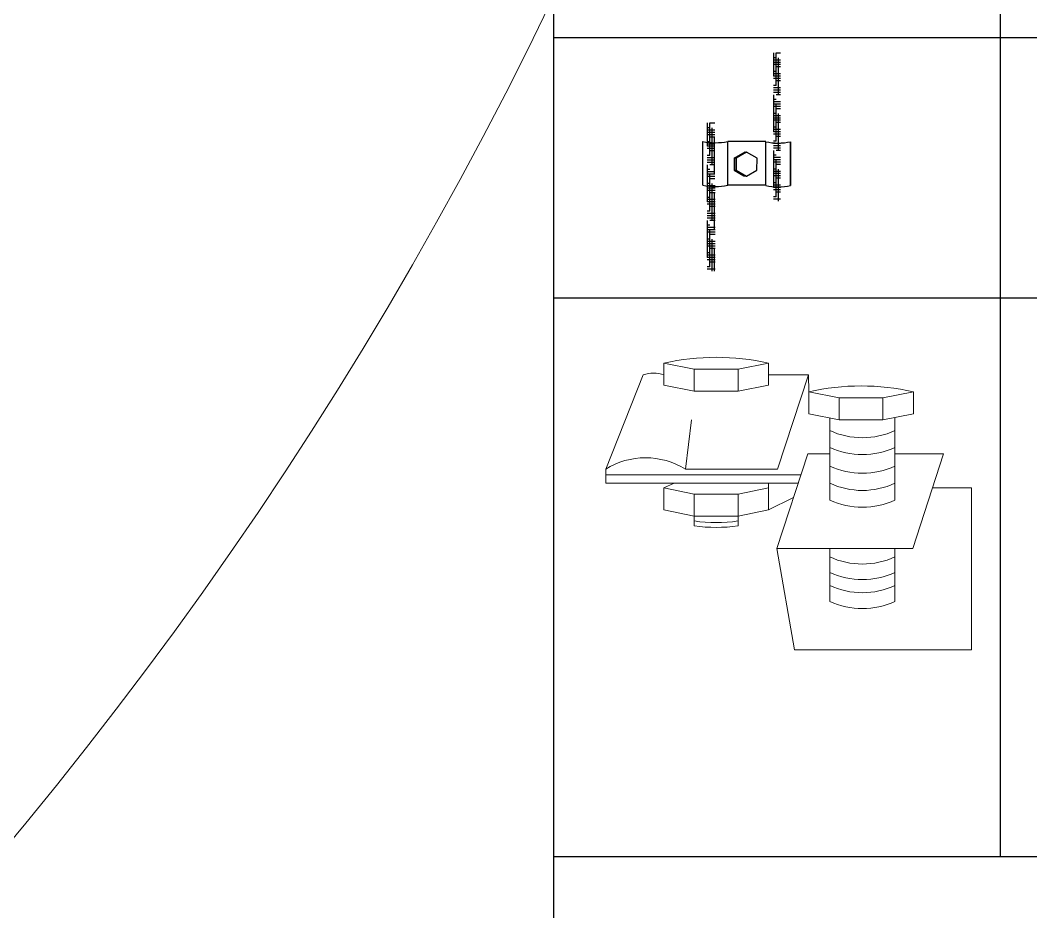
# Model space of a CAD drawing. Header units: millimetres. Extents: x 591978 to 1200763, y 19941 to 205918.
# Drawn here: x 1135797 to 1143811, y 70202 to 77271 of the extents above; entities that cross this region are included whole.
import ezdxf

# ---------------------------------------------------------------- set-up
doc = ezdxf.new("R2010")
doc.units = ezdxf.units.MM
doc.header["$LTSCALE"] = 790
doc.header["$MEASUREMENT"] = 0
doc.linetypes.add('DASHED', pattern=[0.75, 0.5, -0.25])
doc.layers.add('BA-Dim', color=5, linetype='Continuous')

msp = doc.modelspace()

# ---------------------------------------------------------------- hatches: boundary and pattern name
h = msp.add_hatch()
h.set_pattern_fill('HOUND', color=3, scale=11.58222, angle=90)
h.set_pattern_definition([(90, (1151206.393, 147652.667), (-18.3867743, 73.547097), [294.18839, -147.09419]), (180, (1151206.393, 147652.667), (73.547097, -18.3867743), [294.18839, -147.09419])])
h.paths.add_polyline_path([(1141825, 77013.4), (1141770.3, 77013.4), (1141770.3, 75835.9), (1141827.1, 75835.9)])
h = msp.add_hatch()
h.set_pattern_fill('HOUND', color=3, scale=11.58222, angle=90)
h.set_pattern_definition([(90, (1150679.775, 147097.157), (-18.3867743, 73.547097), [294.18839, -147.09419]), (180, (1150679.775, 147097.157), (73.547097, -18.3867743), [294.18839, -147.09419])])
h.paths.add_polyline_path([(1141305.6, 76457.9), (1141243.7, 76457.9), (1141243.7, 75280.4), (1141307.7, 75280.4)])

# ---------------------------------------------------------------- linework, layer by layer
for p, q in [((1141210.6, 75962.6), (1141210.6, 76310.1)), ((1141708.6, 76310.1), (1141407.5, 76309.9)), ((1141407.5, 75962.6), (1141407.5, 76309.9)), ((1141708.6, 75960.3), (1141708.6, 76307.7)), ((1141905.5, 76307.6), (1141905.5, 75960.2)), ((1141905.5, 75960.3), (1141905.5, 76307.6)), ((1141457.7, 76178.6), (1141544.8, 76228.6)), ((1141544.8, 76228.6), (1141557.3, 76225.9)), ((1141457.7, 76083.1), (1141533.8, 76036.9)), ((1141533.8, 76036.9), (1141556.2, 76034.8)), ((1141708.6, 75962.6), (1141407.5, 75962.6))]:
    msp.add_line(p, q)
at = {"color": 0, "lineweight": 20}
for p, q in [((1140901.7, 74552.6), (1140901.7, 74377.6)), ((1140901.7, 74552.6), (1141142.4, 74503.9)), ((1141489.3, 74503.9), (1141730.9, 74552.6)), ((1141730.9, 74552.6), (1141730.9, 74377.6)), ((1140439.5, 73710.4), (1140737.2, 74460)), ((1141142.4, 74503.9), (1141489.3, 74503.9)), ((1141142.4, 74503.9), (1141142.4, 74329)), ((1141489.3, 74503.9), (1141489.3, 74329)), ((1142048, 74460), (1141730.9, 74460)), ((1142048, 74460), (1141802.5, 73710.4)), ((1141802.5, 73710.4), (1142048, 74460)), ((1142048, 74460), (1142050.2, 74325.7)), ((1140901.7, 74377.6), (1141142.4, 74329)), ((1141489.3, 74329), (1141730.9, 74377.6)), ((1141142.4, 74329), (1141489.3, 74329)), ((1142050.2, 74325.7), (1142050.2, 74150.7)), ((1142050.2, 74325.7), (1142290.9, 74277)), ((1142637.9, 74277), (1142879.4, 74325.7)), ((1142879.4, 74325.7), (1142879.4, 74150.7)), ((1142290.9, 74277), (1142637.9, 74277)), ((1142290.9, 74277), (1142290.9, 74102.1)), ((1142637.9, 74277), (1142637.9, 74102.1)), ((1142050.2, 74150.7), (1142290.9, 74102.1)), ((1142637.9, 74102.1), (1142879.4, 74150.7)), ((1142216.5, 74117.1), (1142216.5, 73466.3)), ((1142290.9, 74102.1), (1142637.9, 74102.1)), ((1142733.4, 74121.3), (1142733.4, 73466.3)), ((1142043, 73832.1), (1141797.5, 73082.4)), ((1142043, 73832.1), (1141797.5, 73082.4)), ((1142216.5, 73832.1), (1142043, 73832.1)), ((1143119.5, 73832.1), (1142733.4, 73832.1)), ((1143119.5, 73832.1), (1142874.1, 73082.4)), ((1142874.1, 73082.4), (1143119.5, 73832.1)), ((1140439.5, 73710.4), (1140439.5, 73600.6)), ((1140439.5, 73667.2), (1141989, 73667.2)), ((1141802.5, 73710.4), (1141071.2, 73710.4)), ((1141071.2, 73710.4), (1141802.5, 73710.4)), ((1140439.5, 73600.6), (1141967.2, 73600.6)), ((1140439.5, 73600.6), (1140982, 73600.6)), ((1140901.7, 73563.3), (1140982, 73600.6)), ((1141730.9, 73563.3), (1141730.9, 73600.6)), ((1140901.7, 73563.3), (1140901.7, 73388.3)), ((1140901.7, 73563.3), (1141142.4, 73514.6)), ((1141142.4, 73514.6), (1141489.3, 73514.6)), ((1141142.4, 73514.6), (1141142.4, 73339.7)), ((1141489.3, 73514.6), (1141730.9, 73563.3)), ((1141489.3, 73514.6), (1141489.3, 73339.7)), ((1141730.9, 73563.3), (1141730.9, 73388.3)), ((1143340.5, 73564.2), (1143031.8, 73564.2)), ((1143340.5, 72280), (1143340.5, 73564.2)), ((1141730.9, 73388.3), (1141922.6, 73484.6)), ((1141922.6, 73484.6), (1141929.2, 73484.6)), ((1140901.7, 73388.3), (1141142.4, 73339.7)), ((1141142.4, 73339.7), (1141489.3, 73339.7)), ((1141142.4, 73339.7), (1141142.4, 73262.4)), ((1141489.3, 73339.7), (1141730.9, 73388.3)), ((1141489.3, 73339.7), (1141489.3, 73262.4)), ((1141797.5, 73082.4), (1142874.1, 73082.4)), ((1141797.5, 73082.4), (1141935.9, 72280)), ((1141797.5, 73082.4), (1142874.1, 73082.4)), ((1142216.5, 73082.4), (1142216.5, 72663.2)), ((1142733.4, 73082.4), (1142733.4, 72663.2)), ((1141935.9, 72280), (1143340.5, 72280))]:
    msp.add_line(p, q, dxfattribs=at)
at = {"color": 0, "linetype": 'DASHED', "lineweight": 20}
msp.add_line((1141071.2, 73710.4), (1141142.4, 74281.9), dxfattribs=at)
at = {"elevation": 0}
for points in [[(1141473.7, 76083.1), (1141556.2, 76034.8), (1141639.2, 76082.1), (1141639.8, 76177.6), (1141557.3, 76225.9), (1141473.7, 76178.6)], [(1141473.7, 76083.1), (1141473.7, 76178.6), (1141457.7, 76178.6), (1141457.7, 76083.1)]]:
    msp.add_lwpolyline(points, close=True, dxfattribs=at)
at = {"color": 0, "lineweight": 20}
msp.add_circle((1111148, 91260.8), 32000, dxfattribs=at)
for centre in [(1141309, 76780.8), (1141807.1, 76778.6), (1141309, 76433.5), (1141807.1, 76431.2)]:
    msp.add_arc(centre, 481.1, 258.19202, 281.80798)
for centre, radius, start, end in [((1141316.3, 72704.3), 1894.2, 77.35732, 102.64268), ((1140819.4, 74220.1), 253.7, 71.08287, 108.91713), ((1142464.8, 72477.3), 1894.2, 77.35732, 102.64268), ((1142475, 74577.2), 616.6, 245.21801, 294.78199), ((1142475, 74444), 616.6, 245.21801, 294.78199), ((1140755.4, 73212.2), 589.8, 57.62129, 122.37871), ((1142475, 74295.7), 616.6, 245.21801, 294.78199), ((1142475, 74159.5), 616.6, 245.21801, 294.78199), ((1142475, 74026.1), 616.6, 245.21801, 294.78199), ((1141315.8, 74495.9), 1207.7, 261.74142, 278.25858), ((1141315.8, 74457.6), 1207.7, 261.74142, 278.25858), ((1142475, 73575.8), 616.6, 245.21801, 294.78199), ((1142475, 73452.7), 616.6, 245.21801, 294.78199), ((1142475, 73348.8), 616.6, 245.21801, 294.78199), ((1142475, 73223), 616.6, 245.21801, 294.78199)]:
    msp.add_arc(centre, radius, start, end, dxfattribs=at)
at = {"layer": 'BA-Dim', "color": 0}
for p, q in [((1140025, 130167.4, 0), (1140025, 56047, 0)), ((1143571.5, 70637.4, 0), (1143571.5, 92278.3, 0)), ((1161926, 77130.5, 0), (1140025, 77130.5, 0)), ((1161926, 75068.5, 0), (1140025, 75068.5, 0)), ((1161926, 70637.4, 0), (1140025, 70637.4, 0))]:
    msp.add_line(p, q, dxfattribs=at)

doc.saveas('drawing.dxf')
